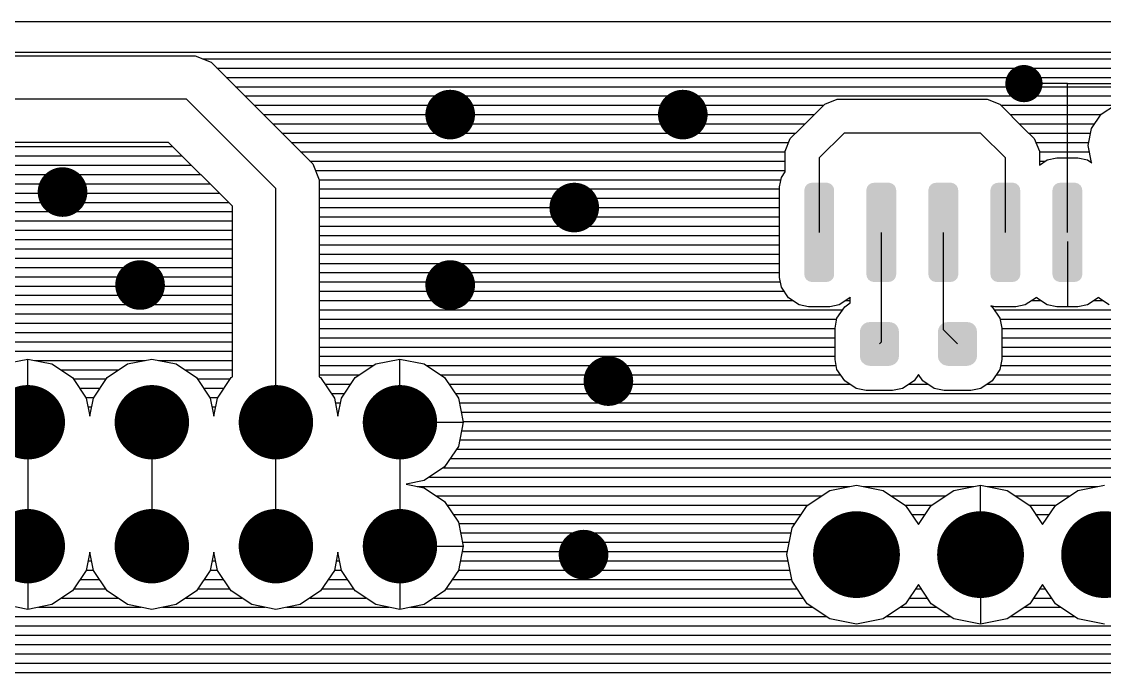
# Model space of a CAD drawing. Extents: x 295 to 953, y 10 to 290.
# Drawn here: x 727.39 to 776.16, y 71.51 to 100.85 of the extents above; entities that cross this region are included whole.
import ezdxf

# ---------------------------------------------------------------- set-up
doc = ezdxf.new("R2010")
doc.units = 0
doc.header["$LTSCALE"] = 5
doc.header["$MEASUREMENT"] = 0
doc.layers.get('0').update_dxf_attribs({"linetype": 'CONTINUOUS', "lineweight": 25})

msp = doc.modelspace()

# ---------------------------------------------------------------- linework, layer by layer
for p, q in [((708.977, 100.852), (790.411, 100.852)), ((595.312, 99.315), (735.207, 99.315)), ((783.879, 99.455), (694.32, 99.455)), ((735.207, 99.315), (735.928, 99.019)), ((735.542, 99.175), (783.789, 99.175)), ((735.928, 99.019), (739.951, 94.995)), ((736.185, 98.756), (783.705, 98.756)), ((736.604, 98.337), (783.733, 98.337)), ((774.496, 98.058), (772.541, 98.058)), ((774.496, 98.058), (780.224, 98.058)), ((774.496, 91.352), (774.496, 98.058)), ((737.023, 97.918), (783.817, 97.918)), ((734.822, 97.359), (595.122, 97.359)), ((738.845, 93.336), (734.822, 97.359)), ((737.442, 97.499), (784.063, 97.499)), ((737.861, 97.08), (763.522, 97.08)), ((763.13, 96.694), (763.566, 97.124)), ((763.566, 97.124), (764.131, 97.359)), ((764.131, 97.359), (770.887, 97.359)), ((770.887, 97.359), (771.451, 97.124)), ((771.451, 97.124), (772.568, 96.007)), ((771.496, 97.08), (776.625, 97.08)), ((776.016, 96.677), (776.664, 97.108)), ((738.281, 96.661), (763.102, 96.661)), ((762.449, 96.007), (763.13, 96.694)), ((771.915, 96.661), (776.011, 96.661)), ((775.586, 96.029), (776.016, 96.677)), ((738.7, 96.242), (762.683, 96.242)), ((772.334, 96.242), (775.726, 96.242)), ((739.119, 95.822), (762.264, 95.822)), ((762.013, 95.577), (762.449, 96.007)), ((764.438, 95.822), (763.32, 94.705)), ((770.585, 95.822), (764.438, 95.822)), ((771.702, 94.705), (770.585, 95.822)), ((772.568, 96.007), (773.004, 95.577)), ((772.753, 95.822), (775.547, 95.822)), ((775.435, 95.264), (775.586, 96.029)), ((734.011, 95.403), (710.927, 95.403)), ((711.117, 95.219), (734.196, 95.219)), ((736.889, 92.525), (734.011, 95.403)), ((739.538, 95.403), (761.946, 95.403)), ((761.784, 95.012), (762.013, 95.577)), ((773.004, 95.577), (773.239, 95.012)), ((773.071, 95.403), (775.463, 95.403)), ((775.586, 94.504), (775.435, 95.264)), ((711.536, 94.8), (734.615, 94.8)), ((739.951, 94.995), (740.505, 94.442)), ((739.957, 94.984), (761.784, 94.984)), ((761.784, 94.403), (761.784, 95.012)), ((763.32, 94.705), (763.32, 91.352)), ((771.702, 91.352), (771.702, 94.705)), ((773.239, 95.012), (773.239, 94.386)), ((773.239, 94.984), (775.491, 94.984)), ((773.239, 94.386), (773.591, 94.621)), ((773.591, 94.621), (774.016, 94.705)), ((774.016, 94.705), (774.971, 94.705)), ((774.496, 91.771), (774.496, 94.705)), ((774.971, 94.705), (775.396, 94.621)), ((775.396, 94.621), (775.592, 94.492)), ((711.955, 94.381), (735.034, 94.381)), ((740.376, 94.565), (761.784, 94.565)), ((740.505, 94.442), (740.801, 93.721)), ((740.627, 94.146), (761.784, 94.146)), ((761.784, 94.073), (761.784, 94.403)), ((773.239, 94.565), (773.507, 94.565)), ((775.48, 94.565), (775.575, 94.565)), ((775.592, 94.492), (775.586, 94.504)), ((712.375, 93.962), (735.453, 93.962)), ((740.801, 93.727), (761.594, 93.727)), ((740.801, 93.721), (740.801, 84.842)), ((761.532, 93.397), (761.616, 93.822)), ((761.616, 93.822), (761.784, 94.073)), ((712.794, 93.542), (735.872, 93.542)), ((738.845, 82.791), (738.845, 93.336)), ((740.801, 93.308), (761.532, 93.308)), ((761.532, 89.312), (761.532, 93.397)), ((713.213, 93.123), (736.291, 93.123)), ((713.632, 92.704), (736.71, 92.704)), ((740.801, 92.889), (761.532, 92.889)), ((714.051, 92.285), (736.889, 92.285)), ((736.889, 84.842), (736.889, 92.525)), ((740.801, 92.47), (761.532, 92.47)), ((714.47, 91.866), (736.889, 91.866)), ((740.801, 92.051), (761.532, 92.051)), ((714.867, 91.447), (736.889, 91.447)), ((740.801, 91.631), (761.532, 91.631)), ((740.801, 91.212), (761.532, 91.212)), ((766.114, 91.352), (766.114, 86.407)), ((768.908, 91.352), (768.908, 86.965)), ((715.04, 91.028), (736.889, 91.028)), ((740.801, 90.793), (761.532, 90.793)), ((774.496, 90.933), (774.496, 87.999)), ((715.213, 90.609), (736.889, 90.609)), ((740.801, 90.374), (761.532, 90.374)), ((715.258, 90.19), (736.889, 90.19)), ((715.258, 89.771), (736.889, 89.771)), ((740.801, 89.955), (761.532, 89.955)), ((715.258, 89.351), (736.889, 89.351)), ((740.801, 89.536), (761.532, 89.536)), ((761.616, 88.888), (761.532, 89.312)), ((715.258, 88.932), (736.889, 88.932)), ((740.801, 89.117), (761.566, 89.117)), ((761.935, 88.407), (761.616, 88.888)), ((715.258, 88.513), (736.889, 88.513)), ((740.801, 88.698), (761.739, 88.698)), ((740.801, 88.279), (762.125, 88.279)), ((762.415, 88.083), (761.935, 88.407)), ((764.701, 88.407), (764.22, 88.083)), ((764.511, 88.279), (764.717, 88.279)), ((764.717, 88.429), (764.701, 88.407)), ((764.717, 88.167), (764.717, 88.429)), ((773.083, 88.407), (772.602, 88.083)), ((772.893, 88.279), (773.301, 88.279)), ((773.099, 88.429), (773.083, 88.407)), ((773.111, 88.407), (773.099, 88.429)), ((773.591, 88.083), (773.111, 88.407)), ((775.877, 88.407), (775.396, 88.083)), ((775.687, 88.279), (776.095, 88.279)), ((775.893, 88.429), (775.877, 88.407)), ((775.905, 88.407), (775.893, 88.429)), ((776.385, 88.083), (775.905, 88.407)), ((715.258, 88.094), (736.889, 88.094)), ((740.801, 87.86), (764.376, 87.86)), ((762.84, 87.999), (762.415, 88.083)), ((763.795, 87.999), (762.84, 87.999)), ((764.22, 88.083), (763.795, 87.999)), ((764.119, 87.48), (764.466, 87.999)), ((764.466, 87.999), (764.717, 88.167)), ((771.222, 87.999), (771.054, 88.033)), ((771.054, 88.033), (771.11, 87.999)), ((771.11, 87.999), (771.456, 87.48)), ((771.199, 87.86), (784.449, 87.86)), ((772.177, 87.999), (771.222, 87.999)), ((772.602, 88.083), (772.177, 87.999)), ((774.016, 87.999), (773.591, 88.083)), ((774.971, 87.999), (774.016, 87.999)), ((775.396, 88.083), (774.971, 87.999)), ((715.258, 87.675), (736.889, 87.675)), ((740.801, 87.44), (764.114, 87.44)), ((764.03, 87.027), (764.119, 87.48)), ((771.456, 87.48), (771.546, 87.027)), ((771.462, 87.44), (784.812, 87.44)), ((715.258, 87.256), (736.889, 87.256)), ((715.258, 86.837), (736.889, 86.837)), ((740.801, 87.021), (764.03, 87.021)), ((764.03, 85.619), (764.03, 87.027)), ((768.908, 86.965), (769.545, 86.323)), ((771.546, 87.027), (771.546, 85.619)), ((771.546, 87.021), (785.231, 87.021)), ((715.258, 86.418), (736.889, 86.418)), ((740.801, 86.602), (764.03, 86.602)), ((766.114, 86.407), (766.031, 86.323)), ((771.546, 86.602), (785.65, 86.602)), ((715.258, 85.999), (736.889, 85.999)), ((740.801, 86.183), (764.03, 86.183)), ((771.546, 86.183), (786.17, 86.183)), ((726.579, 85.423), (727.669, 85.641)), ((727.669, 83.78), (727.669, 85.641)), ((727.669, 85.641), (728.759, 85.423)), ((727.965, 85.58), (732.961, 85.58)), ((728.759, 85.423), (729.681, 84.803)), ((731.24, 84.803), (732.167, 85.423)), ((732.167, 85.423), (733.257, 85.641)), ((733.257, 85.641), (734.347, 85.423)), ((733.553, 85.58), (736.889, 85.58)), ((734.347, 85.423), (735.269, 84.803)), ((740.801, 85.764), (764.03, 85.764)), ((742.416, 84.803), (743.343, 85.423)), ((743.343, 85.423), (744.433, 85.641)), ((744.433, 83.78), (744.433, 85.641)), ((744.433, 85.641), (745.523, 85.423)), ((745.523, 85.423), (746.445, 84.803)), ((764.119, 85.166), (764.03, 85.619)), ((771.546, 85.619), (771.456, 85.166)), ((771.546, 85.764), (810.26, 85.764)), ((729.15, 85.16), (731.776, 85.16)), ((734.738, 85.16), (736.889, 85.16)), ((740.801, 85.345), (743.226, 85.345)), ((740.801, 84.926), (742.6, 84.926)), ((745.64, 85.345), (764.086, 85.345)), ((746.266, 84.926), (764.281, 84.926)), ((764.466, 84.652), (764.119, 85.166)), ((767.791, 84.948), (767.59, 84.652)), ((767.774, 84.926), (767.802, 84.926)), ((767.986, 84.652), (767.791, 84.948)), ((771.456, 85.166), (771.11, 84.652)), ((771.294, 84.926), (810.26, 84.926)), ((771.49, 85.345), (810.26, 85.345)), ((729.681, 84.803), (730.301, 83.881)), ((729.725, 84.741), (731.201, 84.741)), ((730.625, 83.881), (731.24, 84.803)), ((735.269, 84.803), (735.889, 83.881)), ((735.313, 84.741), (736.789, 84.741)), ((736.213, 83.881), (736.828, 84.803)), ((736.828, 84.803), (736.889, 84.842)), ((740.801, 84.842), (740.857, 84.803)), ((740.857, 84.803), (741.477, 83.881)), ((741.058, 84.507), (742.22, 84.507)), ((741.801, 83.881), (742.416, 84.803)), ((746.445, 84.803), (747.065, 83.881)), ((746.646, 84.507), (764.678, 84.507)), ((764.98, 84.306), (764.466, 84.652)), ((767.59, 84.652), (767.075, 84.306)), ((767.377, 84.507), (768.199, 84.507)), ((768.5, 84.306), (767.986, 84.652)), ((771.11, 84.652), (770.596, 84.306)), ((770.898, 84.507), (810.26, 84.507)), ((730.005, 84.322), (730.921, 84.322)), ((730.284, 83.903), (730.642, 83.903)), ((735.593, 84.322), (736.509, 84.322)), ((735.872, 83.903), (736.23, 83.903)), ((741.337, 84.088), (741.941, 84.088)), ((746.925, 84.088), (810.26, 84.088)), ((765.433, 84.216), (764.98, 84.306)), ((766.623, 84.216), (765.433, 84.216)), ((767.075, 84.306), (766.623, 84.216)), ((768.953, 84.216), (768.5, 84.306)), ((770.143, 84.216), (768.953, 84.216)), ((770.596, 84.306), (770.143, 84.216)), ((730.301, 83.881), (730.463, 83.065)), ((730.379, 83.484), (730.547, 83.484)), ((730.463, 83.065), (730.625, 83.881)), ((735.889, 83.881), (736.051, 83.065)), ((735.967, 83.484), (736.135, 83.484)), ((736.051, 83.065), (736.213, 83.881)), ((741.477, 83.881), (741.639, 83.065)), ((741.516, 83.669), (741.756, 83.669)), ((741.639, 83.065), (741.801, 83.881)), ((747.065, 83.881), (747.283, 82.791)), ((747.104, 83.669), (810.26, 83.669)), ((741.6, 83.249), (741.678, 83.249)), ((747.188, 83.249), (810.26, 83.249)), ((727.669, 82.791), (727.669, 77.203)), ((733.257, 82.791), (733.257, 77.203)), ((738.845, 77.203), (738.845, 82.791)), ((744.433, 82.791), (744.433, 77.203)), ((745.422, 82.791), (747.283, 82.791)), ((747.283, 82.791), (747.065, 81.702)), ((747.272, 82.83), (810.26, 82.83)), ((747.121, 81.992), (783.934, 81.992)), ((747.205, 82.411), (803.66, 82.411)), ((747.065, 81.702), (746.445, 80.78)), ((746.981, 81.573), (783.415, 81.573)), ((746.702, 81.154), (782.996, 81.154)), ((746.445, 80.78), (745.523, 80.159)), ((746.389, 80.735), (782.577, 80.735)), ((745.523, 80.159), (744.707, 79.997)), ((744.707, 79.997), (745.523, 79.835)), ((745.757, 80.316), (782.158, 80.316)), ((745.204, 79.897), (764.689, 79.897)), ((745.523, 79.835), (746.445, 79.215)), ((762.778, 79.042), (763.795, 79.718)), ((763.795, 79.718), (764.997, 79.958)), ((764.997, 79.958), (766.193, 79.718)), ((765.299, 79.897), (770.277, 79.897)), ((766.193, 79.718), (767.21, 79.042)), ((768.366, 79.042), (769.383, 79.718)), ((769.383, 79.718), (770.585, 79.958)), ((770.585, 77.924), (770.585, 79.958)), ((770.585, 79.958), (771.781, 79.718)), ((770.887, 79.897), (775.865, 79.897)), ((771.781, 79.718), (772.798, 79.042)), ((773.954, 79.042), (774.971, 79.718)), ((774.971, 79.718), (776.173, 79.958)), ((746.053, 79.478), (763.432, 79.478)), ((746.445, 79.215), (747.065, 78.293)), ((746.551, 79.058), (762.806, 79.058)), ((762.097, 78.025), (762.778, 79.042)), ((766.556, 79.478), (769.02, 79.478)), ((767.182, 79.058), (768.394, 79.058)), ((767.21, 79.042), (767.791, 78.175)), ((767.791, 78.175), (768.366, 79.042)), ((772.144, 79.478), (774.608, 79.478)), ((772.77, 79.058), (773.982, 79.058)), ((772.798, 79.042), (773.379, 78.175)), ((773.379, 78.175), (773.954, 79.042)), ((746.83, 78.639), (762.51, 78.639)), ((767.478, 78.639), (768.098, 78.639)), ((773.066, 78.639), (773.686, 78.639)), ((747.065, 78.293), (747.283, 77.203)), ((747.082, 78.22), (762.231, 78.22)), ((767.757, 78.22), (767.819, 78.22)), ((773.345, 78.22), (773.407, 78.22)), ((747.16, 77.801), (762.057, 77.801)), ((761.862, 76.823), (762.097, 78.025)), ((745.422, 77.203), (747.283, 77.203)), ((747.283, 77.203), (747.065, 76.114)), ((747.244, 77.382), (761.974, 77.382)), ((730.463, 76.929), (730.301, 76.114)), ((730.625, 76.114), (730.463, 76.929)), ((736.051, 76.929), (735.889, 76.114)), ((736.213, 76.114), (736.051, 76.929)), ((741.639, 76.929), (741.477, 76.114)), ((741.801, 76.114), (741.639, 76.929)), ((747.233, 76.963), (761.89, 76.963)), ((762.097, 75.627), (761.862, 76.823)), ((727.669, 76.214), (727.669, 74.353)), ((730.301, 76.114), (729.681, 75.192)), ((730.301, 76.125), (730.625, 76.125)), ((730.385, 76.544), (730.541, 76.544)), ((731.24, 75.192), (730.625, 76.114)), ((735.889, 76.114), (735.269, 75.192)), ((735.889, 76.125), (736.213, 76.125)), ((735.973, 76.544), (736.129, 76.544)), ((736.828, 75.192), (736.213, 76.114)), ((741.477, 76.114), (740.857, 75.192)), ((741.477, 76.125), (741.801, 76.125)), ((741.561, 76.544), (741.717, 76.544)), ((742.416, 75.192), (741.801, 76.114)), ((744.433, 76.214), (744.433, 74.353)), ((747.065, 76.114), (746.445, 75.192)), ((747.065, 76.125), (762.002, 76.125)), ((747.149, 76.544), (761.918, 76.544)), ((730.027, 75.706), (730.899, 75.706)), ((735.615, 75.706), (736.487, 75.706)), ((741.203, 75.706), (742.075, 75.706)), ((746.791, 75.706), (762.085, 75.706)), ((762.778, 74.61), (762.097, 75.627)), ((770.585, 75.722), (770.585, 73.694)), ((729.681, 75.192), (728.759, 74.571)), ((729.748, 75.287), (731.178, 75.287)), ((732.167, 74.571), (731.24, 75.192)), ((735.269, 75.192), (734.347, 74.571)), ((735.336, 75.287), (736.766, 75.287)), ((737.755, 74.571), (736.828, 75.192)), ((740.857, 75.192), (739.935, 74.571)), ((740.924, 75.287), (742.354, 75.287)), ((743.343, 74.571), (742.416, 75.192)), ((746.445, 75.192), (745.523, 74.571)), ((746.512, 75.287), (762.326, 75.287)), ((767.791, 75.476), (767.21, 74.61)), ((767.662, 75.287), (767.914, 75.287)), ((768.366, 74.61), (767.791, 75.476)), ((773.379, 75.476), (772.798, 74.61)), ((773.25, 75.287), (773.502, 75.287)), ((773.954, 74.61), (773.379, 75.476)), ((729.206, 74.867), (731.72, 74.867)), ((734.794, 74.867), (737.308, 74.867)), ((740.382, 74.867), (742.896, 74.867)), ((745.97, 74.867), (762.605, 74.867)), ((767.383, 74.867), (768.193, 74.867)), ((772.971, 74.867), (773.781, 74.867)), ((727.669, 74.353), (726.579, 74.571)), ((728.759, 74.571), (727.669, 74.353)), ((728.149, 74.448), (732.776, 74.448)), ((733.257, 74.353), (732.167, 74.571)), ((734.347, 74.571), (733.257, 74.353)), ((733.737, 74.448), (738.364, 74.448)), ((738.845, 74.353), (737.755, 74.571)), ((739.935, 74.571), (738.845, 74.353)), ((739.325, 74.448), (743.952, 74.448)), ((744.433, 74.353), (743.343, 74.571)), ((745.523, 74.571), (744.433, 74.353)), ((744.913, 74.448), (763.019, 74.448)), ((763.795, 73.929), (762.778, 74.61)), ((767.21, 74.61), (766.193, 73.929)), ((766.969, 74.448), (768.607, 74.448)), ((769.383, 73.929), (768.366, 74.61)), ((772.798, 74.61), (771.781, 73.929)), ((772.557, 74.448), (774.195, 74.448)), ((774.971, 73.929), (773.954, 74.61)), ((715.264, 74.029), (763.644, 74.029)), ((764.997, 73.694), (763.795, 73.929)), ((766.193, 73.929), (764.997, 73.694)), ((766.343, 74.029), (769.232, 74.029)), ((770.585, 73.694), (769.383, 73.929)), ((771.781, 73.929), (770.585, 73.694)), ((771.931, 74.029), (774.82, 74.029)), ((776.173, 73.694), (774.971, 73.929)), ((715.264, 73.61), (777.408, 73.61)), ((715.386, 73.191), (777.827, 73.191)), ((715.56, 72.772), (778.346, 72.772)), ((715.822, 72.353), (808.298, 72.353)), ((716.241, 71.934), (807.879, 71.934)), ((717.236, 71.515), (806.884, 71.515)), ((717.236, 71.515), (806.884, 71.515))]:
    msp.add_line(p, q)
for points, const_width in [([(772.121, 98.058, 1), (772.96, 98.058, 1)], 0.838), ([(746.137, 96.661, 1), (747.255, 96.661, 1)], 1.118), ([(756.615, 96.661, 1), (757.732, 96.661, 1)], 1.118), ([(728.675, 93.168, 1), (729.792, 93.168, 1)], 1.118), ([(751.725, 92.47, 1), (752.843, 92.47, 1)], 1.118), ([(732.167, 88.977, 1), (733.285, 88.977, 1)], 1.118), ([(746.137, 88.977, 1), (747.255, 88.977, 1)], 1.118), ([(753.262, 84.646, 1), (754.38, 84.646, 1)], 1.118), ([(726.831, 82.791, 1), (728.507, 82.791, 1)], 1.676), ([(732.419, 82.791, 1), (734.095, 82.791, 1)], 1.676), ([(738.007, 82.791, 1), (739.683, 82.791, 1)], 1.676), ([(743.595, 82.791, 1), (745.271, 82.791, 1)], 1.676), ([(726.831, 77.203, 1), (728.507, 77.203, 1)], 1.676), ([(732.419, 77.203, 1), (734.095, 77.203, 1)], 1.676), ([(738.007, 77.203, 1), (739.683, 77.203, 1)], 1.676), ([(743.595, 77.203, 1), (745.271, 77.203, 1)], 1.676), ([(764.019, 76.823, 1), (765.975, 76.823, 1)], 1.956), ([(769.607, 76.823, 1), (771.563, 76.823, 1)], 1.956), ([(775.195, 76.823, 1), (777.151, 76.823, 1)], 1.956), ([(752.144, 76.823, 1), (753.262, 76.823, 1)], 1.118)]:
    msp.add_lwpolyline(points, format="xyb", close=True, dxfattribs=dict(const_width=const_width))
for points in [[(762.65, 93.252), (762.652, 93.288), (763.991, 93.252), (763.984, 93.288)], [(762.65, 89.452), (762.65, 93.252), (763.991, 89.452), (763.991, 93.252)], [(762.652, 93.288), (762.677, 93.372), (763.984, 93.288), (763.969, 93.372)], [(762.677, 93.372), (762.687, 93.405), (763.969, 93.372), (763.949, 93.405)], [(762.687, 93.405), (762.741, 93.476), (763.949, 93.405), (763.905, 93.476)], [(762.741, 93.476), (762.761, 93.501), (763.905, 93.476), (763.872, 93.501)], [(762.761, 93.501), (762.841, 93.55), (763.872, 93.501), (763.809, 93.55)], [(762.841, 93.55), (762.865, 93.565), (763.809, 93.55), (763.759, 93.565)], [(762.865, 93.565), (762.974, 93.585), (763.759, 93.565), (763.692, 93.585)], [(762.974, 93.585), (762.985, 93.587), (763.692, 93.585), (763.656, 93.587)], [(765.444, 93.252), (765.446, 93.288), (766.785, 93.252), (766.778, 93.288)], [(765.444, 89.452), (765.444, 93.252), (766.785, 89.452), (766.785, 93.252)], [(765.446, 93.288), (765.471, 93.372), (766.778, 93.288), (766.763, 93.372)], [(765.471, 93.372), (765.481, 93.405), (766.763, 93.372), (766.743, 93.405)], [(765.481, 93.405), (765.535, 93.476), (766.743, 93.405), (766.699, 93.476)], [(765.535, 93.476), (765.555, 93.501), (766.699, 93.476), (766.666, 93.501)], [(765.555, 93.501), (765.635, 93.55), (766.666, 93.501), (766.603, 93.55)], [(765.635, 93.55), (765.659, 93.565), (766.603, 93.55), (766.553, 93.565)], [(765.659, 93.565), (765.768, 93.585), (766.553, 93.565), (766.486, 93.585)], [(765.768, 93.585), (765.779, 93.587), (766.486, 93.585), (766.45, 93.587)], [(768.238, 93.252), (768.24, 93.288), (769.579, 93.252), (769.572, 93.288)], [(768.238, 89.452), (768.238, 93.252), (769.579, 89.452), (769.579, 93.252)], [(768.24, 93.288), (768.265, 93.372), (769.572, 93.288), (769.557, 93.372)], [(768.265, 93.372), (768.275, 93.405), (769.557, 93.372), (769.537, 93.405)], [(768.275, 93.405), (768.329, 93.476), (769.537, 93.405), (769.493, 93.476)], [(768.329, 93.476), (768.349, 93.501), (769.493, 93.476), (769.46, 93.501)], [(768.349, 93.501), (768.429, 93.55), (769.46, 93.501), (769.397, 93.55)], [(768.429, 93.55), (768.453, 93.565), (769.397, 93.55), (769.347, 93.565)], [(768.453, 93.565), (768.562, 93.585), (769.347, 93.565), (769.28, 93.585)], [(768.562, 93.585), (768.573, 93.587), (769.28, 93.585), (769.244, 93.587)], [(771.032, 93.252), (771.034, 93.288), (772.373, 93.252), (772.366, 93.288)], [(771.032, 89.452), (771.032, 93.252), (772.373, 89.452), (772.373, 93.252)], [(771.034, 93.288), (771.059, 93.372), (772.366, 93.288), (772.351, 93.372)], [(771.059, 93.372), (771.069, 93.405), (772.351, 93.372), (772.331, 93.405)], [(771.069, 93.405), (771.123, 93.476), (772.331, 93.405), (772.287, 93.476)], [(771.123, 93.476), (771.143, 93.501), (772.287, 93.476), (772.254, 93.501)], [(771.143, 93.501), (771.223, 93.55), (772.254, 93.501), (772.191, 93.55)], [(771.223, 93.55), (771.247, 93.565), (772.191, 93.55), (772.141, 93.565)], [(771.247, 93.565), (771.356, 93.585), (772.141, 93.565), (772.074, 93.585)], [(771.356, 93.585), (771.367, 93.587), (772.074, 93.585), (772.038, 93.587)], [(773.826, 93.252), (773.828, 93.288), (775.167, 93.252), (775.16, 93.288)], [(773.826, 89.452), (773.826, 93.252), (775.167, 89.452), (775.167, 93.252)], [(773.828, 93.288), (773.853, 93.372), (775.16, 93.288), (775.145, 93.372)], [(773.853, 93.372), (773.863, 93.405), (775.145, 93.372), (775.125, 93.405)], [(773.863, 93.405), (773.917, 93.476), (775.125, 93.405), (775.081, 93.476)], [(773.917, 93.476), (773.937, 93.501), (775.081, 93.476), (775.048, 93.501)], [(773.937, 93.501), (774.017, 93.55), (775.048, 93.501), (774.985, 93.55)], [(774.017, 93.55), (774.041, 93.565), (774.985, 93.55), (774.935, 93.565)], [(774.041, 93.565), (774.15, 93.585), (774.935, 93.565), (774.868, 93.585)], [(774.15, 93.585), (774.161, 93.587), (774.868, 93.585), (774.832, 93.587)], [(762.656, 89.416), (762.65, 89.452), (763.989, 89.416), (763.991, 89.452)], [(762.672, 89.332), (762.656, 89.416), (763.964, 89.332), (763.989, 89.416)], [(762.692, 89.299), (762.672, 89.332), (763.954, 89.299), (763.964, 89.332)], [(762.736, 89.228), (762.692, 89.299), (763.899, 89.228), (763.954, 89.299)], [(765.45, 89.416), (765.444, 89.452), (766.783, 89.416), (766.785, 89.452)], [(765.466, 89.332), (765.45, 89.416), (766.758, 89.332), (766.783, 89.416)], [(765.486, 89.299), (765.466, 89.332), (766.748, 89.299), (766.758, 89.332)], [(765.53, 89.228), (765.486, 89.299), (766.693, 89.228), (766.748, 89.299)], [(768.244, 89.416), (768.238, 89.452), (769.577, 89.416), (769.579, 89.452)], [(768.26, 89.332), (768.244, 89.416), (769.552, 89.332), (769.577, 89.416)], [(768.28, 89.299), (768.26, 89.332), (769.542, 89.299), (769.552, 89.332)], [(768.324, 89.228), (768.28, 89.299), (769.487, 89.228), (769.542, 89.299)], [(771.038, 89.416), (771.032, 89.452), (772.371, 89.416), (772.373, 89.452)], [(771.054, 89.332), (771.038, 89.416), (772.346, 89.332), (772.371, 89.416)], [(771.074, 89.299), (771.054, 89.332), (772.336, 89.299), (772.346, 89.332)], [(771.118, 89.228), (771.074, 89.299), (772.281, 89.228), (772.336, 89.299)], [(773.832, 89.416), (773.826, 89.452), (775.165, 89.416), (775.167, 89.452)], [(773.848, 89.332), (773.832, 89.416), (775.14, 89.332), (775.165, 89.416)], [(773.868, 89.299), (773.848, 89.332), (775.13, 89.299), (775.14, 89.332)], [(773.912, 89.228), (773.868, 89.299), (775.075, 89.228), (775.13, 89.299)], [(762.769, 89.203), (762.736, 89.228), (763.88, 89.203), (763.899, 89.228)], [(762.832, 89.154), (762.769, 89.203), (763.8, 89.154), (763.88, 89.203)], [(762.881, 89.139), (762.832, 89.154), (763.776, 89.139), (763.8, 89.154)], [(762.949, 89.119), (762.881, 89.139), (763.666, 89.119), (763.776, 89.139)], [(762.985, 89.117), (762.949, 89.119), (763.656, 89.117), (763.666, 89.119)], [(765.563, 89.203), (765.53, 89.228), (766.674, 89.203), (766.693, 89.228)], [(765.626, 89.154), (765.563, 89.203), (766.594, 89.154), (766.674, 89.203)], [(765.675, 89.139), (765.626, 89.154), (766.57, 89.139), (766.594, 89.154)], [(765.743, 89.119), (765.675, 89.139), (766.46, 89.119), (766.57, 89.139)], [(765.779, 89.117), (765.743, 89.119), (766.45, 89.117), (766.46, 89.119)], [(768.357, 89.203), (768.324, 89.228), (769.468, 89.203), (769.487, 89.228)], [(768.42, 89.154), (768.357, 89.203), (769.388, 89.154), (769.468, 89.203)], [(768.469, 89.139), (768.42, 89.154), (769.364, 89.139), (769.388, 89.154)], [(768.537, 89.119), (768.469, 89.139), (769.254, 89.119), (769.364, 89.139)], [(768.573, 89.117), (768.537, 89.119), (769.244, 89.117), (769.254, 89.119)], [(771.151, 89.203), (771.118, 89.228), (772.262, 89.203), (772.281, 89.228)], [(771.214, 89.154), (771.151, 89.203), (772.182, 89.154), (772.262, 89.203)], [(771.263, 89.139), (771.214, 89.154), (772.158, 89.139), (772.182, 89.154)], [(771.331, 89.119), (771.263, 89.139), (772.048, 89.119), (772.158, 89.139)], [(771.367, 89.117), (771.331, 89.119), (772.038, 89.117), (772.048, 89.119)], [(773.945, 89.203), (773.912, 89.228), (775.056, 89.203), (775.075, 89.228)], [(774.008, 89.154), (773.945, 89.203), (774.976, 89.154), (775.056, 89.203)], [(774.057, 89.139), (774.008, 89.154), (774.952, 89.139), (774.976, 89.154)], [(774.125, 89.119), (774.057, 89.139), (774.842, 89.119), (774.952, 89.139)], [(774.161, 89.117), (774.125, 89.119), (774.832, 89.117), (774.842, 89.119)], [(765.48, 87.291), (765.589, 87.308), (766.595, 87.291), (766.472, 87.308)], [(765.589, 87.308), (765.589, 87.312), (766.472, 87.308), (766.472, 87.312)], [(768.995, 87.291), (769.104, 87.308), (770.11, 87.291), (769.987, 87.308)], [(769.104, 87.308), (769.104, 87.312), (769.987, 87.308), (769.987, 87.312)], [(765.15, 86.873), (765.169, 86.996), (766.911, 86.873), (766.89, 86.996)], [(765.15, 86.87), (765.15, 86.873), (766.911, 86.87), (766.911, 86.873)], [(765.15, 85.775), (765.15, 86.87), (766.911, 85.775), (766.911, 86.87)], [(765.169, 86.996), (765.176, 87.011), (766.89, 86.996), (766.887, 87.011)], [(765.176, 87.011), (765.23, 87.122), (766.887, 87.011), (766.829, 87.122)], [(765.23, 87.122), (765.242, 87.134), (766.829, 87.122), (766.822, 87.134)], [(765.242, 87.134), (765.327, 87.222), (766.822, 87.134), (766.73, 87.222)], [(765.327, 87.222), (765.345, 87.231), (766.73, 87.222), (766.721, 87.231)], [(765.345, 87.231), (765.451, 87.286), (766.721, 87.231), (766.605, 87.286)], [(765.451, 87.286), (765.48, 87.291), (766.605, 87.286), (766.595, 87.291)], [(768.665, 86.873), (768.684, 86.996), (770.425, 86.873), (770.405, 86.996)], [(768.665, 86.87), (768.665, 86.873), (770.425, 86.87), (770.425, 86.873)], [(768.665, 85.775), (768.665, 86.87), (770.425, 85.775), (770.425, 86.87)], [(768.684, 86.996), (768.691, 87.011), (770.405, 86.996), (770.402, 87.011)], [(768.691, 87.011), (768.745, 87.122), (770.402, 87.011), (770.343, 87.122)], [(768.745, 87.122), (768.757, 87.134), (770.343, 87.122), (770.337, 87.134)], [(768.757, 87.134), (768.842, 87.222), (770.337, 87.134), (770.245, 87.222)], [(768.842, 87.222), (768.86, 87.231), (770.245, 87.222), (770.236, 87.231)], [(768.86, 87.231), (768.966, 87.286), (770.236, 87.231), (770.12, 87.286)], [(768.966, 87.286), (768.995, 87.291), (770.12, 87.286), (770.11, 87.291)], [(765.15, 85.772), (765.15, 85.775), (766.911, 85.772), (766.911, 85.775)], [(765.171, 85.65), (765.15, 85.772), (766.892, 85.65), (766.911, 85.772)], [(765.174, 85.635), (765.171, 85.65), (766.885, 85.635), (766.892, 85.65)], [(765.233, 85.524), (765.174, 85.635), (766.831, 85.524), (766.885, 85.635)], [(765.239, 85.511), (765.233, 85.524), (766.819, 85.511), (766.831, 85.524)], [(765.331, 85.424), (765.239, 85.511), (766.734, 85.424), (766.819, 85.511)], [(765.34, 85.415), (765.331, 85.424), (766.716, 85.415), (766.734, 85.424)], [(765.456, 85.36), (765.34, 85.415), (766.61, 85.36), (766.716, 85.415)], [(765.466, 85.355), (765.456, 85.36), (766.581, 85.355), (766.61, 85.36)], [(765.589, 85.337), (765.466, 85.355), (766.472, 85.337), (766.581, 85.355)], [(768.665, 85.772), (768.665, 85.775), (770.425, 85.772), (770.425, 85.775)], [(768.686, 85.65), (768.665, 85.772), (770.407, 85.65), (770.425, 85.772)], [(768.689, 85.635), (768.686, 85.65), (770.4, 85.635), (770.407, 85.65)], [(768.747, 85.524), (768.689, 85.635), (770.346, 85.524), (770.4, 85.635)], [(768.754, 85.511), (768.747, 85.524), (770.334, 85.511), (770.346, 85.524)], [(768.845, 85.424), (768.754, 85.511), (770.249, 85.424), (770.334, 85.511)], [(768.855, 85.415), (768.845, 85.424), (770.231, 85.415), (770.249, 85.424)], [(768.971, 85.36), (768.855, 85.415), (770.125, 85.36), (770.231, 85.415)], [(768.981, 85.355), (768.971, 85.36), (770.096, 85.355), (770.125, 85.36)], [(769.104, 85.337), (768.981, 85.355), (769.987, 85.337), (770.096, 85.355)], [(765.589, 85.334), (765.589, 85.337), (766.472, 85.334), (766.472, 85.337)], [(769.104, 85.334), (769.104, 85.337), (769.987, 85.334), (769.987, 85.337)]]:
    msp.add_solid(points)

doc.saveas('drawing.dxf')
